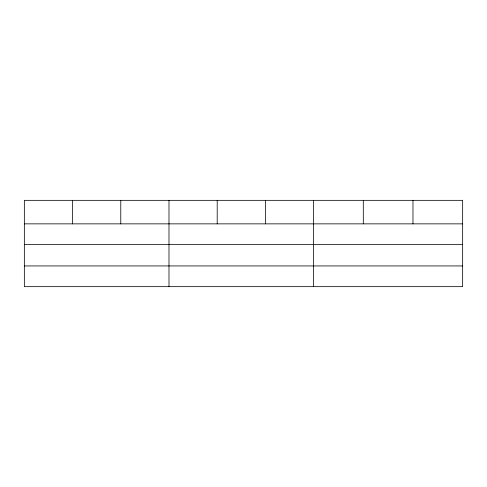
<?xml version="1.0" encoding="UTF-8"?>
<svg xmlns="http://www.w3.org/2000/svg" width="487" height="487" viewBox="0 0 487 487"><rect width="100%" height="100%" fill="white"/><g stroke="black" fill="none" stroke-linecap="round" stroke-linejoin="round"><path stroke-width="0.73" d="M462.65 244.584L462.65 200.34L24.35 200.34L24.35 286.66L462.65 286.66L462.65 244.584L24.35 244.584M24.35 223.856L462.65 223.856M24.35 265.939L462.65 265.939M412.976 200.34L412.976 223.856M363.302 200.34L363.302 223.856M313.628 200.34L313.628 286.66M265.415 200.34L265.415 223.856M217.202 200.34L217.202 223.856M168.989 200.34L168.989 286.66M120.776 200.34L120.776 223.856M72.563 200.34L72.563 223.856"/></g></svg>
